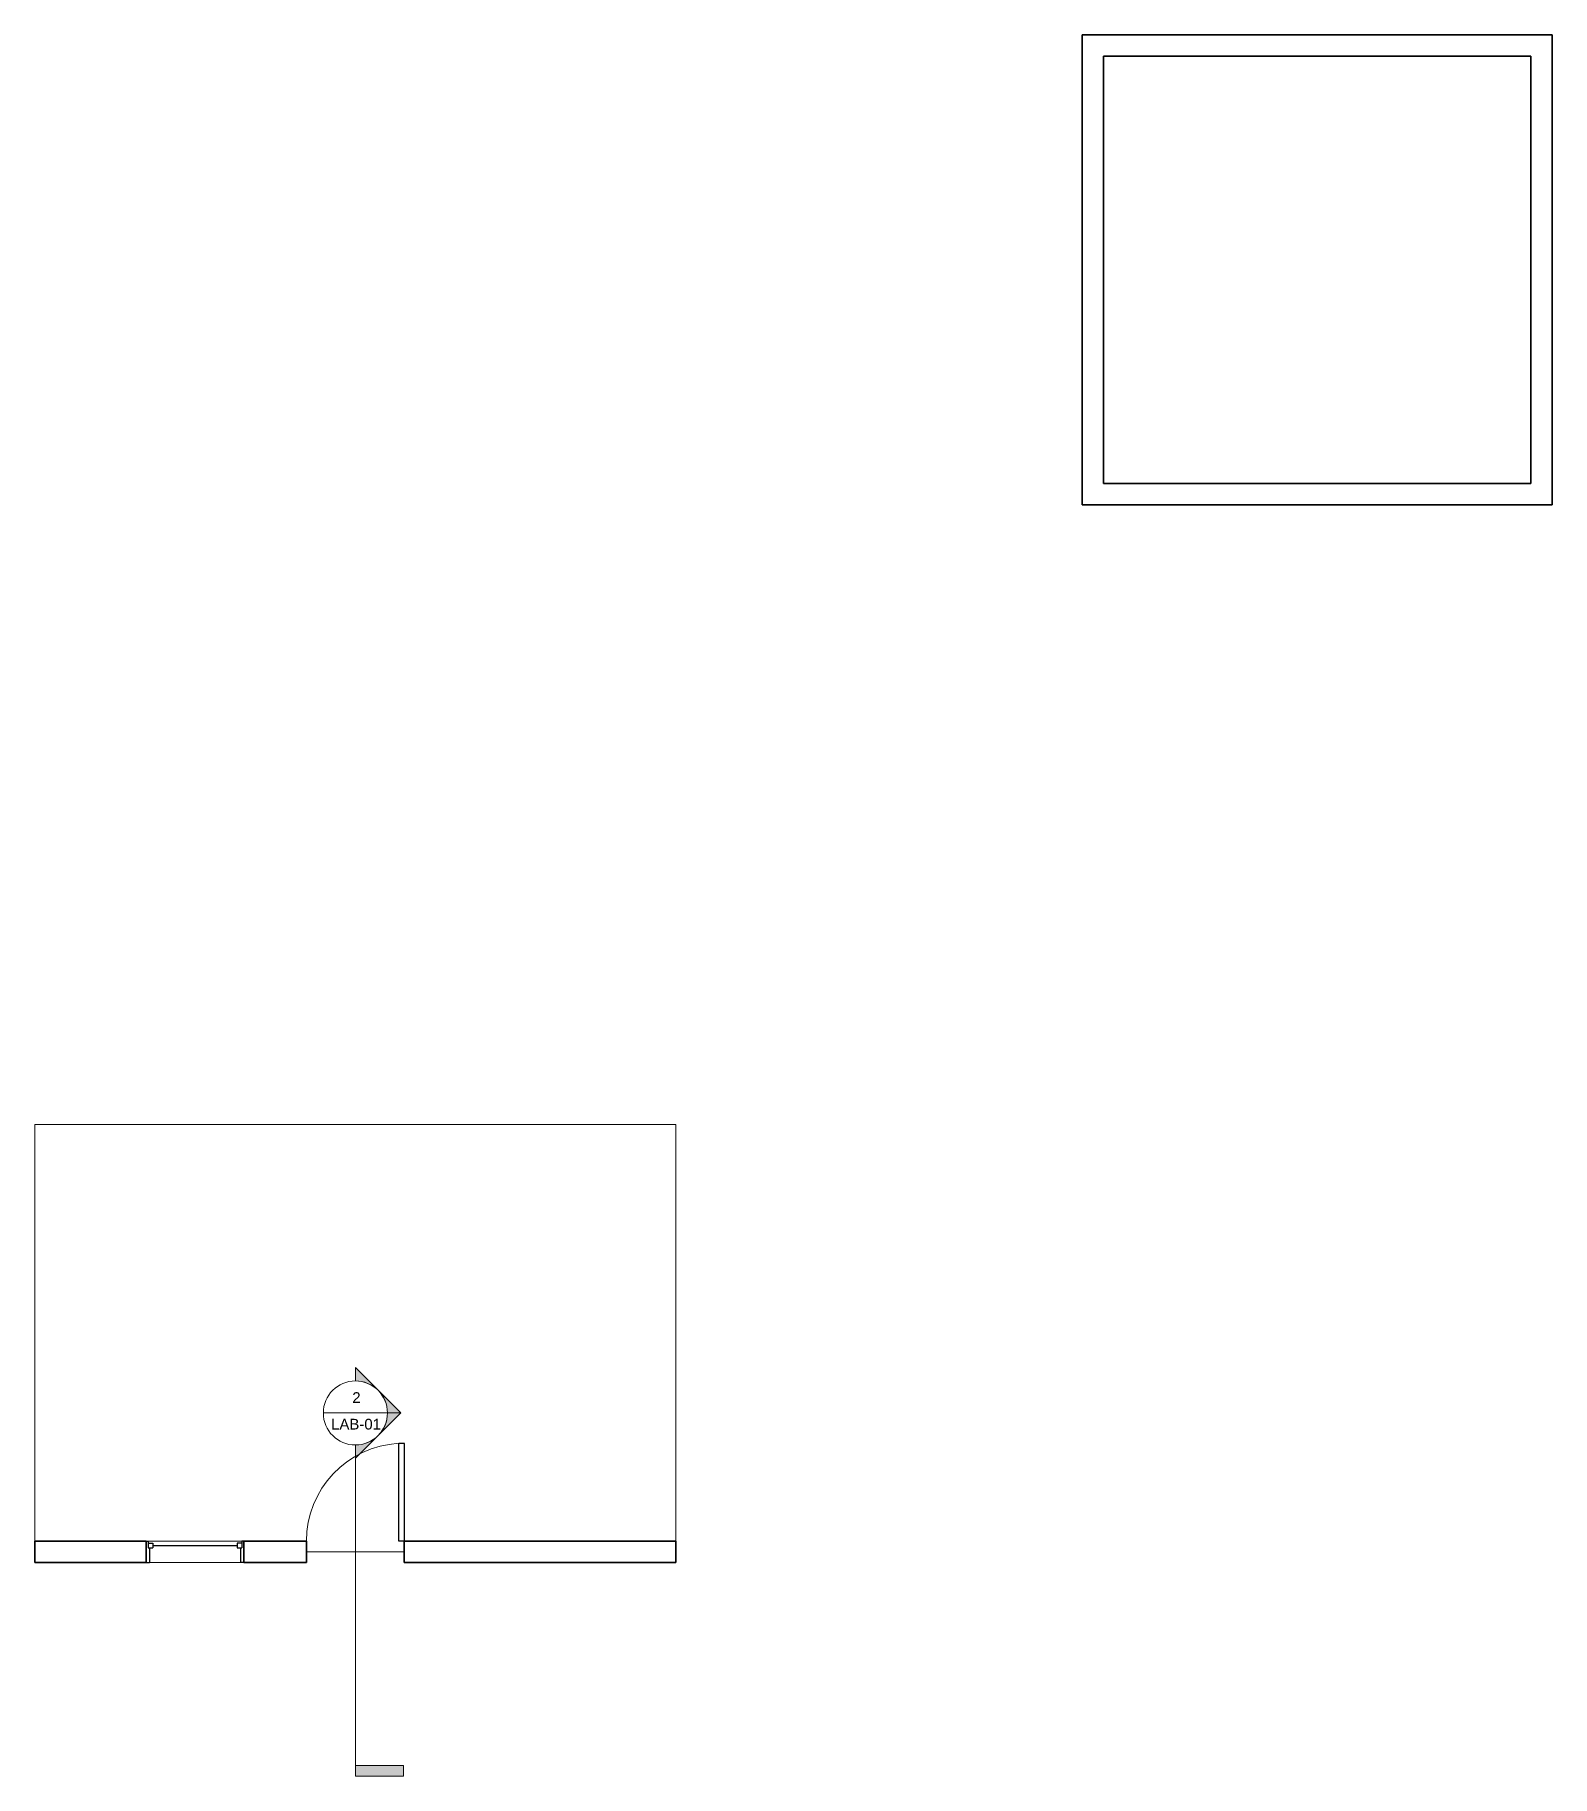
# Model space of a CAD drawing. Header units: millimetres. Extents: x 0 to 14200, y -2100 to 14200.
import ezdxf

# ---------------------------------------------------------------- set-up
doc = ezdxf.new("R2010")
doc.units = ezdxf.units.MM
for name, color, linetype, lineweight in [('A-DOOR-____-MCUT', 31, 'Continuous', 25), ('A-DOOR-____-OTLN', 31, 'Continuous', 18), ('A-FLOR-____-OTLN', 192, 'Continuous', 18), ('A-GLAZ-____-MCUT', 151, 'Continuous', 25), ('A-GLAZ-____-OTLN', 151, 'Continuous', 18), ('A-WALL-____-MCUT', 113, 'Continuous', 35), ('A-WALL-____-OTLN', 113, 'Continuous', 18), ('G-____-____-SYMB', 111, 'Continuous', 9)]:
    doc.layers.add(name, color=color, linetype=linetype, lineweight=lineweight)
doc.styles.add('Arial', font='arial.ttf', dxfattribs={"height": 100})

# ---------------------------------------------------------------- blocks, each defined once
blk = doc.blocks.new('M_Folha única - 0915 x 2134mm-328668-LAB Planta Nivel 1')
at = {"layer": 'A-DOOR-____-MCUT'}
for p, q in [((406, 100), (406, 1015)), ((458, 1015), (406, 1015)), ((458, 100), (458, 1015)), ((458, 100), (406, 100))]:
    blk.add_line(p, q, dxfattribs=at)
at = {"layer": 'A-DOOR-____-OTLN'}
blk.add_arc((458, 100), 917, 93.1893, 180, dxfattribs=at)
blk = doc.blocks.new('M_Fixo - 0915 x 1220mm-328670-LAB Planta Nivel 1')
at = {"layer": 'A-GLAZ-____-MCUT'}
for p, q in [((-457.5, 113), (-438.5, 113)), ((-438.5, 113), (-438.5, 50)), ((-438.5, 94), (-394.5, 94)), ((-438.5, 50), (-394.5, 50)), ((-425.5, 50), (-425.5, -87)), ((-394.5, 94), (-394.5, 50)), ((-394.5, 72), (394.5, 72)), ((394.5, 94), (394.5, 50)), ((438.5, 94), (394.5, 94)), ((394.5, 50), (438.5, 50)), ((425.5, 50), (425.5, -87)), ((438.5, 113), (438.5, 50)), ((456.4, 113), (438.5, 113)), ((-457.5, -87), (-425.5, -87)), ((457.5, -87), (425.5, -87))]:
    blk.add_line(p, q, dxfattribs=at)
blk = doc.blocks.new('Corte - M_Final do corte - Preenchido-28045-LAB Planta Nivel 1')
at = {"layer": 'G-____-____-SYMB'}
blk.add_hatch(color=256, dxfattribs=at).paths.add_polyline_path([(0, 9), (0, 0), (-2, 0), (-2, 9)])
for p, q in [((0, 9), (-2, 9)), ((-2, 9), (-2, 0)), ((0, 0), (0, 9)), ((-2, 0), (0, 0))]:
    blk.add_line(p, q, dxfattribs=at)
blk = doc.blocks.new('Corte - M_Cabeça do corte - Preenchida-1049-LAB Planta Nivel 1')
at = {"layer": 'G-____-____-SYMB'}
h = blk.add_hatch(color=256, dxfattribs=at)
edge = h.paths.add_edge_path()
edge.add_line((-6, 8.49), (-6, 6))
edge.add_arc((-6, 0), 6, 90, 135)
edge.add_line((-10.24, 4.24), (-6, 8.49))
h = blk.add_hatch(color=256, dxfattribs=at)
edge = h.paths.add_edge_path()
edge.add_line((-6, 8.49), (-1.76, 4.24))
edge.add_arc((-6, 0), 6, 45, 90)
edge.add_line((-6, 6), (-6, 8.49))
h = blk.add_hatch(color=256, dxfattribs=at)
edge = h.paths.add_edge_path()
edge.add_line((-14.49, 0), (-10.24, 4.24))
edge.add_arc((-6, 0), 6, 135, 180)
edge.add_line((-12, 0), (-14.49, 0))
h = blk.add_hatch(color=256, dxfattribs=at)
edge = h.paths.add_edge_path()
edge.add_line((2.49, 0), (0, 0))
edge.add_arc((-6, 0), 6, 360, 405)
edge.add_line((-1.76, 4.24), (2.49, 0))
for p, q in [((-6, 8.49), (-14.49, 0)), ((-6, 8.49), (-10.24, 4.24)), ((-6, 8.49), (2.49, 0)), ((-6, 6), (-6, 8.49)), ((-6, 8.49), (-6, 6)), ((-1.76, 4.24), (-6, 8.49)), ((-10.24, 4.24), (-14.49, 0)), ((2.49, 0), (-1.76, 4.24)), ((-14.49, 0), (-12, 0)), ((0, 0), (2.49, 0)), ((-12, 0), (-14.49, 0)), ((0, 0), (2.49, 0))]:
    blk.add_line(p, q, dxfattribs=at)
for start, end in [(360, 180), (135, 180), (90, 135), (45, 90), (360, 45), (180, 360)]:
    blk.add_arc((-6, 0), 6, start, end, dxfattribs=at)

msp = doc.modelspace()

# ---------------------------------------------------------------- linework, layer by layer
at = {"layer": 'A-FLOR-____-OTLN'}
for p, q in [((6000, 4000), (0, 4000)), ((0, 4000), (0, 100)), ((6000, 100), (6000, 4000)), ((2542, 0), (3457, 0))]:
    msp.add_line(p, q, dxfattribs=at)
at = {"layer": 'A-WALL-____-MCUT'}
for p, q in [((14200, 14200), (9800, 14200)), ((9800, 14200), (9800, 9800)), ((14200, 9800), (14200, 14200)), ((10000, 14000), (14000, 14000)), ((10000, 10000), (10000, 14000)), ((14000, 14000), (14000, 10000)), ((14000, 10000), (10000, 10000)), ((9800, 9800), (14200, 9800)), ((1042, 100), (0, 100)), ((0, 100), (0, -100)), ((1042, -100), (1042, 100)), ((2542, 100), (1957, 100)), ((1957, 100), (1957, -100)), ((2542, -100), (2542, 100)), ((6000, 100), (3457, 100)), ((3457, 100), (3457, -100)), ((6000, -100), (6000, 100)), ((0, -100), (1042, -100)), ((1957, -100), (2542, -100)), ((3457, -100), (6000, -100))]:
    msp.add_line(p, q, dxfattribs=at)
at = {"layer": 'A-WALL-____-OTLN'}
for p, q in [((1042, 100), (1957, 100)), ((1957, -100), (1042, -100))]:
    msp.add_line(p, q, dxfattribs=at)
at = {"layer": 'G-____-____-SYMB'}
for p, q in [((2700, 1300), (3300, 1300)), ((3000, 1000), (3000, -2000))]:
    msp.add_line(p, q, dxfattribs=at)

# ---------------------------------------------------------------- block references
at = {"layer": 'A-DOOR-____-OTLN'}
msp.add_blockref('M_Folha única - 0915 x 2134mm-328668-LAB Planta Nivel 1', (3000, 0), dxfattribs=at)
at = {"layer": 'A-GLAZ-____-OTLN'}
msp.add_blockref('M_Fixo - 0915 x 1220mm-328670-LAB Planta Nivel 1', (1500, -13), dxfattribs=at)
at = {"layer": 'G-____-____-SYMB', "xscale": 49.99999999999998, "yscale": 49.99999999999998, "zscale": 49.99999999999998, "rotation": 269.9999999999996}
msp.add_blockref('Corte - M_Cabeça do corte - Preenchida-1049-LAB Planta Nivel 1', (3000, 1000), dxfattribs=at)
at = {"layer": 'G-____-____-SYMB', "extrusion": (0, 0, -1), "xscale": 49.99999999999998, "yscale": 49.99999999999998, "zscale": 49.99999999999998, "rotation": 90.00000000000053}
msp.add_blockref('Corte - M_Final do corte - Preenchido-28045-LAB Planta Nivel 1', (-3000, -2000), dxfattribs=at)

# ---------------------------------------------------------------- texts
at = {"layer": 'G-____-____-SYMB', "char_height": 100, "attachment_point": 1, "style": 'Arial'}
for s, insert, width in [('2', (2971, 1494), 96.2), ('LAB-01', (2773, 1245), 577.21)]:
    msp.add_mtext(s, dxfattribs=dict(at, insert=insert, width=width))

doc.saveas('drawing.dxf')
